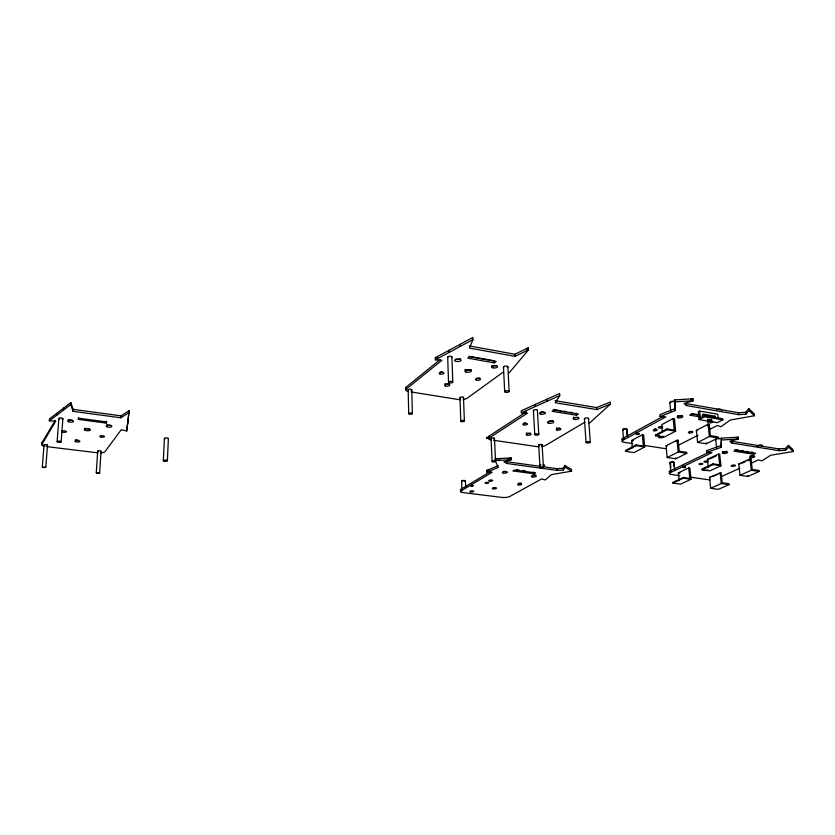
<?xml version="1.0" encoding="UTF-8"?>
<svg xmlns="http://www.w3.org/2000/svg" width="835" height="835" viewBox="0 0 835 835"><rect width="100%" height="100%" fill="white"/><g stroke="black" fill="none" stroke-linecap="round" stroke-linejoin="round"><path stroke-width="1.25" d="M167.365 460.753L168.378 438.605M163.336 460.607L164.38 438.438M100.492 452.894A6.753 2.108 3.4 0 0 105.033 451.589L121.263 429.722L126.732 430.975L129.143 410.653L120.971 415.851L73.229 409.38L70.818 402.606L49.484 418.919L49.328 420.861L55.757 421.153L41.813 444.596A4.54 1.409 4.2 0 0 44.902 446.391M127.567 424.284L127.682 422.374M126.732 430.975L129.143 410.653M70.818 402.606L70.672 404.599L73.083 411.342L120.856 417.792L120.971 415.851M97.695 451.098L96.265 472.819L97.768 473.455L99.636 473.101L101.035 451.401M78.48 417.479L78.344 419.41L106.118 423.094L106.243 421.174M73.083 411.342L73.229 409.38M61.132 441.83L62.886 418.669M63.512 410.048L63.669 408.075M57.135 414.911L57.281 412.96M57.124 441.663L58.909 418.492M44.067 444.93L42.293 467.005L43.879 467.663L45.768 467.308L47.522 445.253M41.813 444.596L41.969 442.748L55.246 420.339M720.824 445.577L706.546 450.67L706.734 452.455L721.022 447.383L721.461 438.156L738.234 437.175L738.443 439.001L729.832 441.308L731.94 443.114L778.982 450.66L785.537 450.274L788.71 447.184L788.48 445.389L785.307 448.499L778.763 448.875L731.731 441.298L731.94 443.114M721.022 447.383L721.461 438.156M408.43 391.511A4.749 1.785 -1.2 0 1 406.175 389.183L441.965 360.219L435.327 359.833L435.265 357.735L472.84 337.465L472.923 339.626L469.427 348.08L514.944 356.336L528.461 349.907L528.346 347.788L514.84 354.238L469.343 345.94M498.234 465.7L486.721 470.418L486.795 472.161L498.307 467.454L495.218 460.628L495.134 458.843L511.156 457.904L511.25 459.688L503.933 461.828L506.918 463.488L557.102 470.397L563.364 470.032L563.249 468.299L564.804 465.429L571.484 469.447L571.599 471.17L551.351 474.635L545.276 479.937L541.56 478.966L509.851 496.449A5.814 1.691 -2.6 0 1 501.96 497.409L462.486 492.535A3.851 1.148 -2.1 0 1 460.868 491.043L460.816 489.373L490.886 471.305M563.364 470.032L564.919 467.172L564.804 465.429M491.043 439.909A4.509 1.513 -2.6 0 1 489.279 437.916L527.532 413.116L521.353 412.803L521.238 410.789L559.627 393.483L559.763 395.56L555.212 402.72L596.774 409.599L610.427 404.098L610.27 402.073L596.618 407.584L555.077 400.675M78.344 419.41L79.085 418.252L106.922 421.946L106.118 423.094M42.293 467.005L45.768 467.308M682.717 465.575L683.343 465.189M526.718 349.74L528.346 347.788M509.256 372.723L528.461 349.907M748.818 408.659L749.047 410.59L745.895 414.233L738.787 414.661L686.568 405.601L686.37 403.649L738.568 412.751L745.665 412.313L748.818 408.659L754.214 413.816L754.433 415.726L730.322 420.036L721.012 426.737L717.39 425.485L709.406 429.514M96.265 472.819L99.636 473.101M588.999 423.564L610.427 404.098M406.175 389.183L406.134 387.179L439.92 359.739M49.328 420.861L70.672 404.599M494.299 362.86L496.199 361.451L469.646 356.722L467.798 358.163L494.299 362.86L494.205 360.783L468.978 356.284M503.505 371.899L467.485 398.034A7.129 2.62 -2.1 0 1 463.3 399.443M488.809 437.164A4.509 1.513 -2.6 0 1 489.195 435.995L526.332 411.822M120.856 417.792L129.028 412.605M576.38 415.204L578.373 413.993L554.106 410.058L552.144 411.29L576.38 415.204L576.244 413.21M460.868 491.043L492.076 472.37L486.795 472.161M584.782 422.239L545.777 445.316A6.784 2.234 -3.3 0 1 541.602 446.537M533.836 473.758L535.444 472.85L514.475 470.011L512.899 470.93L533.836 473.758L533.732 472.025M464.688 481.231L464.677 480.689M622.461 440.118A4.342 1.419 -4.7 0 1 622.534 438.532L663.418 416.195M632.784 443.635L623.776 442.258A4.342 1.409 -4.7 0 1 622.691 440.369L665.871 416.863L660.12 416.571L659.942 414.651L674.93 408.68L674.764 399.902L693.008 398.775L693.207 400.748L684.053 403.451L686.568 405.601M435.327 359.833L472.923 339.626M632.293 447.915L631.667 440.473L642.365 434.711L643.649 434.91L644.703 446.976L633.942 452.601L625.509 451.338L625.446 450.556L636.134 444.888L643.347 445.994L642.365 434.711M673.156 418.502L674.273 430.119L666.904 428.919L655.465 434.993L655.538 435.797L664.149 437.154L675.661 431.142L674.471 418.721L673.156 418.502L661.717 424.66L662.426 432.321M718.204 418.69L717.714 414.181L699.626 411.06L698.3 411.77L699.104 419.619L706.671 420.892L708.936 419.723L711.681 420.193L711.566 419.139M625.509 451.338L636.197 445.681L644.703 446.976M655.538 435.797L666.988 429.733L675.661 431.142M709.186 419.337L709.395 421.351L717.213 422.667L722.87 419.796L722.755 418.742L704.594 415.642L700.335 417.876L699.626 411.06M699.104 419.619L704.698 416.707L722.87 419.796M715.324 418.471L715.084 416.195L713.737 416.884L702.809 415.016M709.395 421.351L711.681 420.193M666.09 445.796L677.049 440.191L678.166 440.358L679.22 451.192L686.673 452.34L686.767 453.353L675.692 458.801L667.186 457.528L666.09 445.796L667.196 445.973M696.359 430.328L708.07 424.326L709.207 424.524L710.397 435.672L717.996 436.903L718.1 437.957L706.274 443.782L697.59 442.404L696.359 430.328L697.486 430.516M675.974 441.485L678.166 440.358M707.078 425.61L709.207 424.524M678.615 445.086L698.008 435.286M667.186 457.528L678.197 452.048L686.767 453.353M697.59 442.404L709.364 436.538L718.1 437.957M669.284 472.172A4.029 1.2 -5 0 1 669.931 471.076L709.458 452.027M679.899 475.679L670.902 474.395A4.029 1.19 -5 0 1 670.087 472.787L711.973 452.685L706.734 452.455M679.085 480.647L678.344 472.85L688.729 467.913L689.887 468.08L691.004 479.3L680.556 484.123L672.937 483.068L672.864 482.338L683.26 477.474L689.773 478.403L688.729 467.913M708.31 467.61L707.443 459.313L718.507 454.052L719.686 454.24L720.929 465.763L709.813 470.898L702.047 469.761L701.964 469.019L713.038 463.842L719.676 464.834L718.507 454.052M709.719 458.958L716.367 455.816M672.937 483.068L683.322 478.215L691.004 479.3M702.047 469.761L713.111 464.594L720.929 465.763M753.535 454.25L755.665 453.269L735.99 450.169L733.881 451.161L753.535 454.25L753.327 452.476L750.874 452.09M709.51 477.328L721.116 472.662L722.212 482.745L728.955 483.705L729.059 484.655L718.361 489.341L710.648 488.266L709.51 477.328L710.512 477.474M738.735 464.051L750.007 458.926L751.041 459.083L752.251 469.447L759.119 470.481L759.234 471.451L747.857 476.441L740.008 475.282L738.735 464.051L739.758 464.208M712.871 476.409L717.589 474.27M742.012 463.185L745.404 461.651M747.659 460.628L751.041 459.083M721.336 476.597L739.904 468.237M751.51 463.018L758.472 459.887L761.687 460.941L770.788 455.232L793.25 451.516L793.02 449.741L788.48 445.389M521.353 412.803L559.763 395.56M710.648 488.266L721.294 483.548L729.059 484.655M740.008 475.282L751.333 470.272L759.234 471.451M660.12 416.571L675.118 410.622L674.764 399.902M489.195 436.611L486.753 437.373L486.795 438.323L489.331 438.699M486.795 438.323L489.237 437.561M690.722 399.454L693.008 398.775M507.503 458.979L511.156 457.904M735.771 437.832L738.234 437.175M674.962 401.865L693.207 400.748M721.659 439.982L738.443 439.001M495.218 460.628L511.25 459.688M542.844 466.702L556.987 468.665L563.249 468.299M435.265 357.735L437.738 357.651M486.721 470.418L488.705 470.355M464.083 480.563L462.162 480.866L462.632 481.377M46.76 446.631L97.027 452.758A6.753 2.108 3.4 0 0 97.893 452.841M516.51 469.698L518.963 470.032M522.658 470.522L525.121 470.856M540.276 466.347L506.835 461.724L506.918 463.488M690.18 477.14L708.174 479.707A6.106 1.764 -5.4 0 0 710.272 479.843M678.344 472.85L679.492 473.017M493.568 440.275L536.498 446.548A6.784 2.234 -3.3 0 0 538.972 446.715M707.443 459.313L708.612 459.49M644.349 445.41L664.921 448.572A6.565 2.077 -5.2 0 0 666.413 448.708M631.667 440.473L632.94 440.671M734.904 449.574L738.589 450.159M741.052 450.545L743.505 450.931M745.958 451.317L748.41 451.704M655.465 434.993L659.118 435.567M410.966 391.918L457.893 399.443A7.129 2.62 -2.1 0 0 460.544 399.641M553.292 409.484L560.943 410.726M563.489 411.144L566.047 411.551M569.867 412.177L572.413 412.594M691.975 413.649L699.667 414.964M699.5 415.277L691.797 413.972L689.606 415.131L699.866 416.874M702.068 415.715L704.636 416.154M707.203 416.592L709.771 417.03M715.084 416.195L702.934 414.108L703.174 416.404M670.829 462.934L671.194 462.173L673.281 462.183M564.919 467.172L571.599 471.17M749.047 410.59L754.433 415.726M788.71 447.184L793.25 451.516M785.307 448.499L785.537 450.274M778.763 448.875L778.982 450.66M745.665 412.313L745.895 414.233M750.007 458.926L751.333 470.272M747.742 475.47L747.857 476.441M738.568 412.751L738.787 414.661M720.104 472.506L721.294 483.548M715.689 439.68L716.566 447.884M710.637 419.619L710.752 420.663M713.038 463.842L713.111 464.594M707.903 419.16L708.007 420.203M708.07 424.326L709.364 436.538M704.594 415.642L704.698 416.707M706.159 442.738L706.274 443.782M683.26 477.474L683.322 478.215M674.93 408.68L675.118 410.622M677.049 440.191L678.197 452.048M675.598 457.799L675.692 458.801M669.868 402.679L670.714 411.519M673.918 462.266L674.649 469.969M673.459 462.413L673.824 466.254M670.526 463.916L670.881 467.757M666.904 428.919L666.988 429.733M669.941 462.767L670.787 471.744M669.931 471.076L670.087 472.787M636.134 444.888L636.197 445.681M627.064 429.305L627.659 436.528M626.647 430.474L627.054 435.296M622.743 429.493L623.526 439.127M622.534 438.532L622.691 440.369M596.618 407.584L596.774 409.599M588.591 418.533L590.303 442.195A2.119 0.689 -4.1 0 1 587.026 442.936A2.119 0.689 -4.1 0 1 587.235 441.725A2.119 0.689 -4.1 0 1 590.303 442.195M584.396 418.732L586.076 442.383M556.987 468.665L557.102 470.397M546.748 399.297L546.873 401.343M542.103 444.836L543.418 467.37M537.385 410.309L538.784 434.409A2.014 0.678 -3.3 0 1 535.736 435.139A2.014 0.678 -3.3 0 1 535.809 433.96A2.014 0.678 -3.3 0 1 538.784 434.409M538.721 445.097L540.026 467.631M535.256 404.474L535.381 406.509M533.398 410.486L534.765 434.597M514.84 354.238L514.944 356.336M507.899 366.815L509.141 391.458A2.234 0.825 -3 0 1 505.801 392.335A2.234 0.825 -3 0 1 505.791 390.895A2.234 0.825 -3 0 1 509.141 391.458M503.474 367.024L504.684 391.667M494.487 438.312L495.531 461.233M491.074 438.573L492.086 461.484M489.195 435.995L489.279 437.916M463.498 397.45L464.364 420.892M465.439 480.908L465.68 487.17M460.21 344.281L460.294 346.421M459.97 397.585L460.826 421.184M461.598 481.085L461.912 489.842M451.912 356.942L452.779 382.075M448.969 350.345L449.042 352.464M447.696 357.15L448.531 382.273M411.791 389.841L412.333 413.68A1.827 0.647 -1.2 0 1 409.463 414.202A1.827 0.647 -1.2 0 1 409.745 413.075A1.827 0.647 -1.2 0 1 412.333 413.68M408.179 389.778L408.691 413.628M110.658 425.213A2.881 0.96 3.6 0 1 106.692 424.691M72.384 420.172A3.006 0.992 4.2 0 1 68.23 419.619M78.292 440.16A2.495 0.793 3.9 0 1 75.432 439.669M42.167 443.489A4.54 1.419 4.2 0 1 41.969 442.748M89.188 428.762A3.163 1.033 3.9 0 1 84.836 428.198M44.808 445.472A1.733 0.543 4.2 0 1 44.37 444.69A1.733 0.543 4.2 0 1 46.781 444.711A1.733 0.543 4.2 0 1 47.209 445.493M98.05 451.505A1.691 0.522 3.4 0 1 98.206 450.806A1.691 0.522 3.4 0 1 100.482 450.91A1.691 0.522 3.4 0 1 100.711 451.641M59.598 418.993A2.004 0.658 4.4 0 1 59.504 418.011A2.004 0.658 4.4 0 1 62.448 418.262A2.004 0.658 4.4 0 1 62.02 419.201M164.965 438.928A2.004 0.658 2.6 0 1 164.745 438.083A2.004 0.658 2.6 0 1 167.23 437.968A2.004 0.658 2.6 0 1 168.305 438.772M496.668 365.438A3.069 1.2 -2.9 0 1 491.846 365.417M460.607 358.716A3.173 1.263 -2.1 0 1 455.659 359.217M479.874 377.869A2.474 0.95 -2.5 0 1 476.388 378.14M442.279 372.024A2.453 0.95 -1.8 0 1 440.41 372.013M449.084 383.776A2.62 0.992 -1.9 0 1 444.94 383.766M406.196 388.755A4.749 1.785 -1.2 0 1 406.134 387.179M471.065 369.425A3.34 1.305 -2.3 0 1 467.798 370.218A3.34 1.305 -2.3 0 1 464.928 369.404M408.597 390.269A1.816 0.678 -1.2 0 1 408.816 389.308A1.816 0.678 -1.2 0 1 411.373 389.35A1.816 0.678 -1.2 0 1 411.144 390.31M460.336 398.055A1.785 0.658 -2.1 0 1 460.513 397.168A1.785 0.658 -2.1 0 1 462.924 397.074A1.785 0.658 -2.1 0 1 463.154 397.951M503.776 367.442A2.213 0.866 -3.1 0 1 504.403 366.273A2.213 0.866 -3.1 0 1 507.377 366.283A2.213 0.866 -3.1 0 1 507.262 367.452M448.03 357.547A2.108 0.845 -2 0 1 448.51 356.42A2.108 0.845 -2 0 1 451.349 356.43A2.108 0.845 -2 0 1 451.359 357.568M535.84 474.791A2.474 0.762 -3.1 0 1 532.448 475.219M505.394 471.337A2.547 0.793 -2.7 0 1 503.463 471.347M521.113 482.985A2.004 0.605 -2.9 0 1 518.295 483.183M460.544 490.249A3.851 1.148 -2.1 0 1 460.816 489.373M461.953 489.686A1.931 0.574 -2.1 0 1 462.131 489.54M540.402 465.481A1.785 0.553 -3.3 0 1 540.589 465.335M543.032 465.022A1.785 0.553 -3.3 0 1 543.888 465.471M543.46 464.782A2.609 0.814 -3.3 0 1 543.909 466.045M539.827 466.055A2.609 0.814 -3.3 0 1 540.85 464.897M496.157 458.906A2.693 0.856 -2.6 0 1 500.395 458.895M462.214 481.471A1.931 0.585 -2.1 0 1 462.225 480.605A1.931 0.585 -2.1 0 1 465.053 480.595A1.931 0.585 -2.1 0 1 464.542 481.461M712.432 421.195A2.829 0.929 -6.1 0 1 711.43 422.687A2.829 0.929 -6.1 0 1 707.464 422.489A2.829 0.929 -6.1 0 1 709.844 421.07M662.614 427.416A2.255 0.741 -5.3 0 1 659.191 428.021A2.255 0.741 -5.3 0 1 659.128 426.842A2.255 0.741 -5.3 0 1 662.583 426.842M632.481 441.235A2.181 0.71 -4.8 0 1 632.471 440.87M633.024 440.504A2.181 0.71 -4.8 0 1 633.462 440.358M662.322 436.246A2.411 0.783 -5.2 0 1 662.395 437.488A2.411 0.783 -5.2 0 1 658.7 437.488A2.411 0.783 -5.2 0 1 660.537 436.246M710.293 420.976A2.829 0.929 -6.1 0 1 708.216 420.976M682.091 415.36A2.912 0.981 -5.7 0 1 677.498 415.778M655.903 428.825A2.046 0.678 -5.2 0 1 654.348 428.96M635.769 432.123A1.795 0.595 -4.9 0 1 635.873 431.966M623.912 438.761A2.181 0.71 -4.7 0 1 624.288 438.594M718.497 409.578A2.035 0.689 -6.3 0 1 719.989 409.578M716.952 409.599A2.985 1.002 -6.3 0 1 720.574 409.275A2.985 1.002 -6.3 0 1 721.43 410.382M671.35 401.99A1.931 0.668 -5.7 0 1 673.605 401.572M670.087 402.929A3.069 1.065 -5.7 0 1 671.33 401.468A3.069 1.065 -5.7 0 1 675.296 401.385M625.707 428.856A1.66 0.553 -4.7 0 1 626.344 429.566M623.317 429.66A1.66 0.553 -4.7 0 1 624.883 428.846M623.254 429.983A2.171 0.72 -4.7 0 1 623.369 429.002A2.171 0.72 -4.7 0 1 626.292 428.741A2.171 0.72 -4.7 0 1 626.678 429.681M577.872 417.166A2.922 1.012 -4.1 0 1 573.321 417.166M543.084 412.135A3.006 1.065 -3.5 0 1 540.809 412.135M559.711 427.979A2.359 0.804 -3.7 0 1 556.465 427.927M525.643 422.938A2.328 0.804 -3.2 0 1 523.879 422.938M530.246 432.958A2.495 0.845 -3.2 0 1 526.332 432.958M553.156 420.642A3.173 1.096 -3.6 0 1 548.804 421.247M491.397 438.845A1.722 0.574 -2.6 0 1 491.763 438.02A1.722 0.574 -2.6 0 1 494.163 438.051A1.722 0.574 -2.6 0 1 493.798 438.866M539.316 445.452A1.691 0.553 -3.3 0 1 539.222 444.637A1.691 0.553 -3.3 0 1 541.717 444.544A1.691 0.553 -3.3 0 1 541.372 445.379M584.928 419.212A2.108 0.731 -4.2 0 1 584.959 418.231A2.108 0.731 -4.2 0 1 587.788 417.97A2.108 0.731 -4.2 0 1 588.247 418.909M533.962 410.966A2.004 0.71 -3.4 0 1 533.774 410.058A2.004 0.71 -3.4 0 1 536.268 409.714A2.004 0.71 -3.4 0 1 537.312 410.496M708.174 461.317A2.087 0.626 -5.6 0 1 705.627 462.225A2.087 0.626 -5.6 0 1 704.375 461.379A2.087 0.626 -5.6 0 1 707.767 461.045M679.252 473.027A2.025 0.595 -5.1 0 1 680.003 472.746M707.589 469.907A2.234 0.658 -5.5 0 1 704.667 470.502A2.234 0.658 -5.5 0 1 703.498 469.74M753.922 455.472A2.62 0.783 -6.2 0 1 750.258 455.92M726.784 451.224A2.693 0.825 -5.9 0 1 722.536 451.578M670.912 471.42A2.025 0.605 -5 0 1 671.538 471.117M758.076 446.36A1.889 0.574 -6.4 0 1 758.775 445.619M759.213 445.504A1.889 0.574 -6.4 0 1 761.395 445.504M757.105 446.339A2.766 0.845 -6.4 0 1 760.695 445.097A2.766 0.845 -6.4 0 1 761.938 446.328M718.298 438.772A1.785 0.564 -6 0 1 719.603 438.772M715.866 439.888A2.839 0.898 -6 0 1 717.829 438.5A2.839 0.898 -6 0 1 721.304 438.949M670.359 463.028A2.014 0.616 -5.1 0 1 670.557 462.183A2.014 0.616 -5.1 0 1 673.271 461.953A2.014 0.616 -5.1 0 1 673.542 462.757M470.783 485.813C473.643 487.723 474.687 484.102 470.783 485.813M682.999 467.162C685.316 469.197 687.549 465.304 682.999 467.162M107.047 426.81A2.891 0.95 3.6 0 0 111.817 426.591A2.891 0.95 3.6 0 0 108.164 425.265A2.891 0.95 3.6 0 0 107.047 426.81M68.595 421.779A3.006 0.992 4.2 0 0 73.511 421.55A3.006 0.992 4.2 0 0 69.618 420.162A3.006 0.992 4.2 0 0 68.595 421.779M100.732 436.945A2.338 0.751 3.6 0 0 104.49 436.663A2.338 0.751 3.6 0 0 101.296 435.682A2.338 0.751 3.6 0 0 100.732 436.945M62.541 432.029A2.338 0.751 4.1 0 0 66.362 431.862A2.338 0.751 4.1 0 0 63.324 430.808A2.338 0.751 4.1 0 0 62.541 432.029M75.724 441.715A2.495 0.793 3.8 0 0 79.816 441.527A2.495 0.793 3.8 0 0 76.59 440.421A2.495 0.793 3.8 0 0 75.724 441.715M85.233 430.328A3.163 1.033 3.9 0 0 90.42 430.098A3.163 1.033 3.9 0 0 86.37 428.658A3.163 1.033 3.9 0 0 85.233 430.328M57.813 442.143A2.014 0.637 4.1 0 0 61.101 441.986A2.014 0.637 4.1 0 0 58.471 441.099A2.014 0.637 4.1 0 0 57.813 442.143M163.921 461.066A2.014 0.626 2.4 0 0 167.292 460.92A2.014 0.626 2.4 0 0 164.839 460.054A2.014 0.626 2.4 0 0 163.921 461.066M493.067 367.87A3.069 1.2 -2.8 0 0 497.639 366.617A3.069 1.2 -2.8 0 0 493.005 365.793A3.069 1.2 -2.8 0 0 493.067 367.87M455.722 361.305A3.173 1.252 -2.1 0 0 460.972 360.49A3.173 1.252 -2.1 0 0 456.933 359.133A3.173 1.252 -2.1 0 0 455.722 361.305M476.472 380.165A2.484 0.939 -2.5 0 0 480.469 379.424A2.484 0.939 -2.5 0 0 477.14 378.516A2.484 0.939 -2.5 0 0 476.472 380.165M439.941 373.934A2.453 0.95 -1.8 0 0 443.98 373.318A2.453 0.95 -1.8 0 0 440.817 372.306A2.453 0.95 -1.8 0 0 439.941 373.934M445.441 385.958A2.63 0.992 -1.9 0 0 449.762 385.311A2.63 0.992 -1.9 0 0 446.401 384.246A2.63 0.992 -1.9 0 0 445.441 385.958M465.92 371.992A3.34 1.294 -2.3 0 0 471.451 371.147A3.34 1.294 -2.3 0 0 467.235 369.759A3.34 1.294 -2.3 0 0 465.92 371.992M449.22 382.816A2.129 0.804 -2 0 0 452.727 382.284A2.129 0.804 -2 0 0 450.013 381.428A2.129 0.804 -2 0 0 449.22 382.816M461.515 421.581A1.795 0.626 -2.1 0 0 464.375 421.059A1.795 0.626 -2.1 0 0 461.891 420.485A1.795 0.626 -2.1 0 0 461.515 421.581M532.532 476.942A2.474 0.751 -3.1 0 0 536.289 476.117A2.474 0.751 -3.1 0 0 532.605 475.626A2.474 0.751 -3.1 0 0 532.532 476.942M503.547 473.08A2.557 0.793 -2.7 0 0 507.356 472.224A2.557 0.793 -2.7 0 0 503.526 471.712A2.557 0.793 -2.7 0 0 503.547 473.08M518.378 484.874A2.004 0.605 -2.9 0 0 521.656 484.373A2.004 0.605 -2.9 0 0 519.015 483.809A2.004 0.605 -2.9 0 0 518.378 484.874M489.383 481.085A1.983 0.605 -2.5 0 0 492.681 480.668A1.983 0.605 -2.5 0 0 490.218 480.041A1.983 0.605 -2.5 0 0 489.383 481.085M485.688 483.288A1.806 0.543 -2.4 0 0 488.694 482.912A1.806 0.543 -2.4 0 0 486.44 482.338A1.806 0.543 -2.4 0 0 485.688 483.288M470.648 491.898A1.931 0.574 -2.2 0 0 473.737 491.408A1.931 0.574 -2.2 0 0 471.076 490.907A1.931 0.574 -2.2 0 0 470.648 491.898M493.328 488.84A2.129 0.637 -2.5 0 0 496.501 488.151A2.129 0.637 -2.5 0 0 493.287 487.734A2.129 0.637 -2.5 0 0 493.328 488.84M678.218 417.824A2.912 0.981 -5.7 0 0 682.853 416.759A2.912 0.981 -5.7 0 0 678.855 416.08A2.912 0.981 -5.7 0 0 678.218 417.824M689.407 432.937A2.286 0.741 -5.7 0 0 692.914 432.039A2.286 0.741 -5.7 0 0 689.606 431.632A2.286 0.741 -5.7 0 0 689.407 432.937M654.045 430.787A2.046 0.678 -5.2 0 0 657.27 430.046A2.046 0.678 -5.2 0 0 654.421 429.587A2.046 0.678 -5.2 0 0 654.045 430.787M636.667 434.461A1.795 0.585 -4.9 0 0 639.485 433.814A1.795 0.585 -4.9 0 0 636.959 433.417A1.795 0.585 -4.9 0 0 636.667 434.461M574.47 419.473A2.922 1.012 -4.1 0 0 578.958 418.398A2.922 1.012 -4.1 0 0 574.72 417.709A2.922 1.012 -4.1 0 0 574.47 419.473M540.923 414.139A3.016 1.065 -3.5 0 0 545.495 413.012A3.016 1.065 -3.5 0 0 541.049 412.292A3.016 1.065 -3.5 0 0 540.923 414.139M556.976 430.004A2.359 0.804 -3.7 0 0 560.87 429.367A2.359 0.804 -3.7 0 0 557.853 428.605A2.359 0.804 -3.7 0 0 556.976 430.004M523.983 424.911A2.328 0.804 -3.2 0 0 527.49 424.055A2.328 0.804 -3.2 0 0 524.025 423.512A2.328 0.804 -3.2 0 0 523.983 424.911M527.334 435.16A2.495 0.845 -3.2 0 0 531.102 434.263A2.495 0.845 -3.2 0 0 527.396 433.699A2.495 0.845 -3.2 0 0 527.334 435.16M548.908 423.209A3.173 1.096 -3.6 0 0 553.751 422.04A3.173 1.096 -3.6 0 0 549.075 421.31A3.173 1.096 -3.6 0 0 548.908 423.209M492.723 461.828A1.733 0.553 -2.5 0 0 495.52 461.379A1.733 0.553 -2.5 0 0 493.182 460.868A1.733 0.553 -2.5 0 0 492.723 461.828M540.621 467.965A1.701 0.532 -3.2 0 0 543.397 467.517A1.701 0.532 -3.2 0 0 541.153 467.036A1.701 0.532 -3.2 0 0 540.621 467.965M750.456 457.684A2.62 0.783 -6.2 0 0 754.704 456.797A2.62 0.783 -6.2 0 0 751.26 456.265A2.62 0.783 -6.2 0 0 750.456 457.684M723.204 453.468A2.693 0.825 -5.9 0 0 727.546 452.56A2.693 0.825 -5.9 0 0 723.945 451.996A2.693 0.825 -5.9 0 0 723.204 453.468M732.118 466.295A2.119 0.626 -5.8 0 0 735.426 465.523A2.119 0.626 -5.8 0 0 732.42 465.178A2.119 0.626 -5.8 0 0 732.118 466.295M699.834 464.542A1.9 0.564 -5.5 0 0 702.872 463.905A1.9 0.564 -5.5 0 0 700.294 463.519A1.9 0.564 -5.5 0 0 699.834 464.542"/></g></svg>
